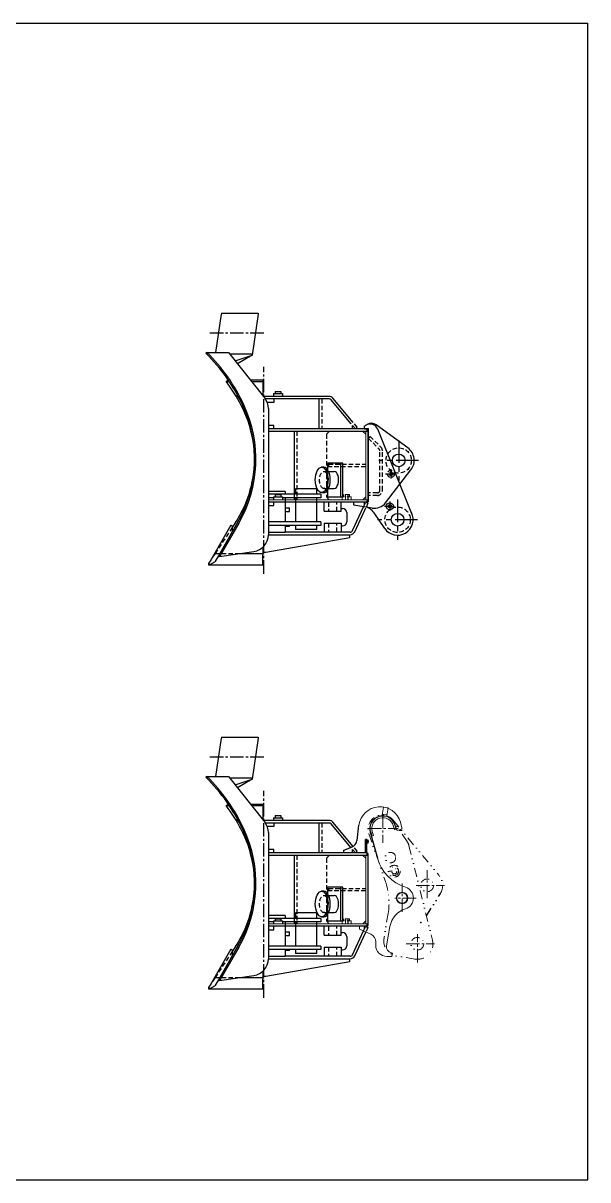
# Model space of a CAD drawing. Header units: millimetres. Extents: x -292 to 292, y -205 to 205.
# Drawn here: x 91.9 to 292, y -205 to 205 of the extents above; entities that cross this region are included whole.
import ezdxf

# ---------------------------------------------------------------- set-up
doc = ezdxf.new("R2010")
doc.units = ezdxf.units.MM
doc.header["$LTSCALE"] = 0.25
doc.header["$PDSIZE"] = 1
for name, pattern in [('CENTER', [50.8, 31.75, -6.35, 6.35, -6.35]), ('CENTER2', [28.575, 19.05, -3.175, 3.175, -3.175]), ('DASHED2', [9.525, 6.35, -3.175]), ('DIVIDE', [31.75, 12.7, -6.35, 0, -6.35, 0, -6.35])]:
    doc.linetypes.add(name, pattern=pattern)
doc.layers.add('Layer0016', color=7, linetype='Continuous')

# ---------------------------------------------------------------- blocks, each defined once
blk = doc.blocks.new('DC_GROUP_ＤＸ７_5')
at = {"layer": 'Layer0016', "color": 3, "linetype": 'DIVIDE', "lineweight": 13}
for p, q in [((219.16, -75.7), (219.63, -72.86)), ((219.63, -72.86), (221.21, -73.13)), ((221.21, -73.13), (220.73, -75.97)), ((219.22, -75.33), (220.8, -75.59)), ((222.97, -77.5), (239.29, -97.09)), ((227.96, -85.1), (223.32, -77.98)), ((214.41, -82.35), (220.27, -99.21)), ((228.62, -86.62), (236.93, -119.99)), ((221.23, -110.56), (219.76, -119.34)), ((230.69, -126.74), (224.28, -125.67))]:
    blk.add_line(p, q, dxfattribs=at)
at = {"layer": 'Layer0016', "color": 2, "linetype": 'CENTER2', "lineweight": 13}
for p, q in [((235.06, -105.2), (235.06, -95.2)), ((231.16, -100.61), (241.16, -100.61)), ((231.6, -127.91), (231.6, -117.91)), ((227.6, -121.32), (237.6, -121.32))]:
    blk.add_line(p, q, dxfattribs=at)
at = {"layer": 'Layer0016', "color": 3, "linetype": 'DIVIDE', "lineweight": 25}
blk.add_line((234.8, -111.44), (239.73, -103.51), dxfattribs=at)
at = {"layer": 'Layer0016', "color": 3, "linetype": 'DIVIDE', "lineweight": 13}
for centre, radius in [((222.03, -90.79), 1.86), ((223.42, -95.59), 2.1), ((223.42, -95.59), 1.5), ((223.42, -95.59), 0.923), ((235.06, -100.61), 2.25), ((231.6, -121.32), 2.25)]:
    blk.add_circle(centre, radius, dxfattribs=at)
for centre, radius, start, end in [((219.13, -80.7), 5, 31.2012, 199.1716), ((223.77, -87.83), 5, 13.9946, 33.0504), ((235.06, -100.61), 5.5, 328.1073, 39.8036), ((198.55, -106.76), 23, 350.5, 19.1716), ((225.19, -120.25), 5.5, 170.5, 260.5), ((231.6, -121.32), 5.5, 260.5, 14.9005)]:
    blk.add_arc(centre, radius, start, end, dxfattribs=at)
at = {"layer": 'Layer0016', "color": 3, "linetype": 'Continuous'}
blk.add_point((232.86, -113.76), dxfattribs=at)
blk = doc.blocks.new('DC_GROUP_ＤＸ７_6')
at = {"layer": 'Layer0016', "color": 4, "linetype": 'DASHED2', "lineweight": 25}
for radius in [0.6, 0.51]:
    blk.add_circle((222.22, 45.23), radius, dxfattribs=at)
blk = doc.blocks.new('DC_GROUP_ＤＸ７_7')
at = {"layer": 'Layer0016', "color": 2, "linetype": 'Continuous', "lineweight": 25}
blk.add_circle((221.82, 33.75), 0.6, dxfattribs=at)
at = {"layer": 'Layer0016', "color": 3, "linetype": 'Continuous', "lineweight": 25}
blk.add_circle((221.82, 33.75), 0.51, dxfattribs=at)

msp = doc.modelspace()

# ---------------------------------------------------------------- linework, layer by layer
at = {"layer": 'Layer0016', "color": 3, "linetype": 'Continuous', "lineweight": 25}
for p, q in [((-292, 205), (292, 205)), ((292, -205), (292, 205)), ((160.167, 88.31), (162.219, 101.85)), ((162.219, 102.17), (162.219, 101.85)), ((162.219, 102.17), (175.219, 102.17)), ((175.219, 101.85), (173.019, 87.33)), ((175.219, 102.17), (175.219, 101.85)), ((156.997, 88.31), (156.681, 87.99)), ((156.997, 88.31), (164.688, 88.31)), ((164.688, 88.31), (177.489, 72.126)), ((165.086, 87.806), (173.091, 87.806)), ((167.055, 85.317), (173.019, 87.33)), ((173.019, 87.33), (167.881, 84.273)), ((163.833, 77.99), (164.554, 78.528)), ((163.833, 77.99), (164.932, 77.99)), ((172.425, 78.528), (176.869, 78.528)), ((172.851, 77.99), (176.869, 77.99)), ((176.869, 78.528), (176.869, 72.91)), ((181.169, 74.487), (183.169, 74.487)), ((181.169, 74.487), (181.169, 73.687)), ((183.169, 74.487), (183.169, 73.687)), ((200.307, 72.687), (177.045, 72.687)), ((200.307, 71.787), (177.738, 71.787)), ((180.669, 70.587), (178.372, 70.587)), ((180.569, 73.687), (183.769, 73.687)), ((180.569, 73.687), (180.569, 72.687)), ((180.669, 71.787), (180.669, 70.587)), ((183.769, 73.687), (183.769, 72.687)), ((196.819, 61.187), (196.819, 71.787)), ((208.011, 63.106), (200.996, 71.466)), ((208.858, 63.497), (201.685, 72.044)), ((178.783, 68.403), (178.783, 23.685)), ((180.669, 62.387), (178.783, 62.387)), ((180.669, 61.187), (180.669, 62.387)), ((212.701, 62.187), (213.752, 62.795)), ((212.701, 62.187), (212.701, 61.187)), ((228.216, 54.428), (217.024, 62.618)), ((214.201, 61.187), (178.783, 61.187)), ((214.201, 60.287), (178.783, 60.287)), ((187.919, 60.287), (187.919, 36.088)), ((212.701, 61.187), (214.201, 61.187)), ((213.667, 61.187), (213.217, 61.187)), ((213.667, 61.187), (213.667, 60.287)), ((214.201, 35.684), (214.201, 61.187)), ((214.201, 61.187), (214.201, 35.384)), ((229.668, 31.05), (217.551, 61.041)), ((174.369, 50.49), (174.369, 50.94)), ((198.443, 47.588), (197.664, 47.588)), ((199.907, 46.908), (199.907, 49.088)), ((205.187, 49.088), (199.907, 49.088)), ((200.107, 46.118), (202.157, 46.118)), ((204.407, 37.088), (204.407, 49.088)), ((205.187, 37.088), (205.187, 49.088)), ((220.342, 34.986), (229.324, 46.631)), ((184.769, 38.99), (178.783, 38.99)), ((197.419, 37.99), (178.783, 37.99)), ((180.569, 37.088), (183.769, 37.088)), ((180.569, 37.088), (180.569, 36.088)), ((181.169, 37.888), (183.169, 37.888)), ((181.169, 37.888), (181.169, 37.088)), ((183.169, 37.888), (183.169, 37.088)), ((183.769, 37.088), (183.769, 36.088)), ((184.769, 38.99), (184.769, 37.99)), ((195.919, 39.99), (188.419, 39.99)), ((188.419, 39.99), (188.419, 37.99)), ((195.919, 37.99), (195.919, 39.99)), ((197.419, 37.99), (197.419, 36.79)), ((197.664, 38.588), (198.443, 38.588)), ((199.907, 37.088), (199.907, 39.268)), ((199.907, 37.088), (205.187, 37.088)), ((200.107, 40.058), (202.157, 40.058)), ((180.569, 36.79), (178.783, 36.79)), ((213.701, 35.184), (178.783, 35.184)), ((178.783, 33.984), (180.669, 33.984)), ((180.669, 33.984), (180.669, 35.184)), ((197.419, 36.79), (183.769, 36.79)), ((184.769, 36.79), (184.769, 28.19)), ((184.769, 33.217), (186.269, 33.217)), ((186.269, 31.941), (186.269, 33.217)), ((188.419, 36.79), (188.419, 28.19)), ((195.919, 28.19), (195.919, 36.79)), ((198.569, 31.988), (198.569, 35.188)), ((204.569, 31.988), (204.569, 35.188)), ((204.569, 32.988), (205.069, 32.988)), ((208.568, 25.108), (212.492, 33.523)), ((209.069, 34.19), (209.069, 35.184)), ((215.561, 33.107), (209.069, 34.19)), ((209.384, 24.727), (213.308, 33.143)), ((213.667, 36.088), (213.667, 35.184)), ((184.769, 31.941), (186.269, 31.941)), ((198.569, 31.988), (204.569, 31.988)), ((206.569, 31.488), (206.569, 28.288)), ((220.019, 25.9), (216.271, 31.418)), ((165.526, 27.096), (157.526, 13.24)), ((167.89, 27.99), (161.092, 16.215)), ((168.28, 27.765), (161.481, 15.99)), ((165.526, 27.096), (165.959, 26.846)), ((167.124, 27.99), (165.959, 26.222)), ((165.959, 26.846), (165.959, 24.646)), ((197.419, 28.19), (178.783, 28.19)), ((197.419, 26.99), (178.783, 26.99)), ((184.769, 26.99), (184.769, 24.49)), ((186.269, 26.59), (184.769, 26.59)), ((186.269, 26.59), (186.269, 26.99)), ((188.419, 26.99), (188.419, 25.49)), ((195.919, 25.49), (188.419, 25.49)), ((195.919, 25.49), (195.919, 26.99)), ((197.419, 28.19), (197.419, 26.99)), ((198.569, 27.788), (204.569, 27.788)), ((198.569, 27.788), (198.569, 24.588)), ((204.569, 27.788), (204.569, 24.588)), ((204.569, 26.788), (205.069, 26.788)), ((177.869, 17.49), (207.602, 22.688)), ((184.769, 24.49), (178.783, 24.49)), ((178.783, 23.688), (207.752, 23.688)), ((207.752, 24.588), (184.769, 24.588)), ((207.602, 22.688), (207.602, 23.688)), ((161.481, 15.99), (173.641, 17.747)), ((168.402, 16.99), (176.869, 16.99)), ((176.869, 19.291), (176.869, 16.54)), ((176.869, 17.49), (177.869, 17.49)), ((176.869, 12.99), (176.869, 16.49)), ((157.959, 12.99), (157.526, 13.24)), ((158.374, 14.708), (157.569, 13.485)), ((157.569, 13.485), (157.569, 12.99)), ((157.569, 12.99), (176.869, 12.99)), ((157.959, 12.99), (159.865, 14.09)), ((161.092, 16.215), (159.865, 14.09)), ((161.481, 15.99), (161.092, 16.215)), ((160.167, -62.002), (162.219, -48.461)), ((162.219, -48.141), (162.219, -48.461)), ((162.219, -48.141), (175.219, -48.141)), ((175.219, -48.461), (173.019, -62.981)), ((175.219, -48.141), (175.219, -48.461)), ((156.997, -62.002), (156.681, -62.322)), ((156.997, -62.002), (164.688, -62.002)), ((164.688, -62.002), (177.489, -78.185)), ((165.086, -62.505), (173.091, -62.505)), ((167.055, -64.994), (173.019, -62.981)), ((173.019, -62.981), (167.881, -66.038)), ((163.833, -72.322), (164.554, -71.783)), ((163.833, -72.322), (164.932, -72.322)), ((172.425, -71.783), (176.869, -71.783)), ((172.851, -72.322), (176.869, -72.322)), ((176.869, -71.783), (176.869, -77.401)), ((200.307, -77.624), (177.045, -77.624)), ((180.569, -76.624), (183.769, -76.624)), ((180.569, -76.624), (180.569, -77.624)), ((181.169, -75.824), (183.169, -75.824)), ((181.169, -75.824), (181.169, -76.624)), ((183.169, -75.824), (183.169, -76.624)), ((183.769, -76.624), (183.769, -77.624)), ((200.307, -78.524), (177.738, -78.524)), ((180.669, -79.724), (178.372, -79.724)), ((178.783, -81.908), (178.783, -126.626)), ((180.669, -78.524), (180.669, -79.724)), ((196.819, -89.124), (196.819, -78.524)), ((208.011, -87.206), (200.996, -78.845)), ((208.858, -86.814), (201.685, -78.267)), ((210.194, -84.684), (210.886, -79.301)), ((214.889, -81.714), (217.478, -91.009)), ((215.024, -81.676), (215.427, -83.121)), ((213.217, -89.124), (213.217, -84.324)), ((213.667, -84.324), (213.217, -84.324)), ((213.667, -89.124), (213.667, -84.324)), ((214.177, -84.546), (213.677, -84.546)), ((214.177, -84.835), (213.677, -84.835)), ((214.177, -85.412), (213.677, -85.412)), ((214.177, -85.701), (213.677, -85.701)), ((214.177, -85.701), (214.177, -84.546)), ((180.669, -87.924), (178.783, -87.924)), ((213.701, -89.124), (178.783, -89.124)), ((214.201, -90.024), (178.783, -90.024)), ((180.669, -89.124), (180.669, -87.924)), ((187.919, -90.024), (187.919, -114.223)), ((205.489, -88.124), (208.244, -87.121)), ((205.489, -89.124), (205.489, -88.124)), ((213.667, -89.124), (213.217, -89.124)), ((213.667, -89.124), (213.667, -90.024)), ((214.201, -114.627), (214.201, -89.624)), ((174.369, -99.822), (174.369, -99.372)), ((199.907, -103.404), (199.907, -101.223)), ((205.187, -101.223), (199.907, -101.223)), ((204.407, -113.223), (204.407, -101.223)), ((205.187, -113.223), (205.187, -101.223)), ((198.443, -102.723), (197.664, -102.723)), ((200.107, -104.193), (202.157, -104.193)), ((195.919, -110.322), (188.419, -110.322)), ((188.419, -110.322), (188.419, -112.322)), ((195.919, -112.322), (195.919, -110.322)), ((200.107, -110.253), (202.157, -110.253)), ((184.769, -111.322), (178.783, -111.322)), ((197.419, -112.322), (178.783, -112.322)), ((180.569, -113.522), (178.783, -113.522)), ((180.569, -113.223), (183.769, -113.223)), ((180.569, -113.223), (180.569, -114.223)), ((181.169, -112.423), (183.169, -112.423)), ((181.169, -112.423), (181.169, -113.223)), ((183.169, -112.423), (183.169, -113.223)), ((183.769, -113.223), (183.769, -114.223)), ((197.419, -113.522), (183.769, -113.522)), ((184.769, -111.322), (184.769, -112.322)), ((184.769, -113.522), (184.769, -122.122)), ((188.419, -113.522), (188.419, -122.122)), ((195.919, -122.122), (195.919, -113.522)), ((197.419, -112.322), (197.419, -113.522)), ((197.664, -111.723), (198.443, -111.723)), ((199.907, -113.223), (199.907, -111.043)), ((199.907, -113.223), (205.187, -113.223)), ((213.667, -114.223), (213.667, -115.127)), ((213.701, -115.127), (178.783, -115.127)), ((178.783, -116.327), (180.669, -116.327)), ((180.669, -116.327), (180.669, -115.127)), ((184.769, -117.094), (186.269, -117.094)), ((184.769, -118.37), (186.269, -118.37)), ((186.269, -118.37), (186.269, -117.094)), ((198.569, -118.323), (198.569, -115.123)), ((198.569, -118.323), (204.569, -118.323)), ((204.569, -118.323), (204.569, -115.123)), ((204.569, -117.323), (205.069, -117.323)), ((206.569, -118.823), (206.569, -122.023)), ((208.568, -125.204), (212.492, -116.788)), ((209.384, -125.584), (213.308, -117.168)), ((167.89, -122.322), (161.092, -134.097)), ((168.28, -122.547), (161.481, -134.322)), ((167.124, -122.322), (165.959, -124.089)), ((197.419, -122.122), (178.783, -122.122)), ((197.419, -122.122), (197.419, -123.322)), ((198.569, -122.523), (204.569, -122.523)), ((198.569, -122.523), (198.569, -125.723)), ((204.569, -122.523), (204.569, -125.723)), ((165.526, -123.215), (157.526, -137.072)), ((165.526, -123.215), (165.959, -123.465)), ((165.959, -123.465), (165.959, -125.665)), ((197.419, -123.322), (178.783, -123.322)), ((184.769, -125.822), (178.783, -125.822)), ((178.783, -126.623), (207.752, -126.623)), ((184.769, -123.322), (184.769, -125.822)), ((186.269, -123.722), (184.769, -123.722)), ((207.752, -125.723), (184.769, -125.723)), ((186.269, -123.722), (186.269, -123.322)), ((188.419, -123.322), (188.419, -124.822)), ((195.919, -124.822), (188.419, -124.822)), ((195.919, -124.822), (195.919, -123.322)), ((204.569, -123.523), (205.069, -123.523)), ((207.602, -127.623), (207.602, -126.623)), ((176.869, -131.021), (176.869, -133.772)), ((177.869, -132.822), (207.602, -127.623)), ((161.092, -134.097), (159.865, -136.222)), ((161.481, -134.322), (161.092, -134.097)), ((161.481, -134.322), (173.641, -132.565)), ((168.402, -133.322), (176.869, -133.322)), ((176.869, -132.822), (177.869, -132.822)), ((176.869, -137.322), (176.869, -133.822)), ((157.959, -137.322), (157.526, -137.072)), ((158.374, -135.604), (157.569, -136.826)), ((157.569, -136.826), (157.569, -137.322)), ((157.569, -137.322), (176.869, -137.322)), ((157.959, -137.322), (159.865, -136.222)), ((-292, -205), (292, -205))]:
    msp.add_line(p, q, dxfattribs=at)
at = {"layer": 'Layer0016', "color": 2, "linetype": 'CENTER2', "lineweight": 25}
for p, q in [((158.09, 95.25), (177.845, 95.25)), ((177.169, 9.862), (177.169, 83.176)), ((158.09, -55.061), (177.845, -55.061)), ((177.169, -140.449), (177.169, -67.135)), ((214.411, -85.124), (212.944, -85.124))]:
    msp.add_line(p, q, dxfattribs=at)
at = {"layer": 'Layer0016', "color": 2, "linetype": 'DASHED2', "lineweight": 25}
for p, q in [((165.095, 78.555), (165.095, 78.554)), ((165.095, -71.756), (165.095, -71.758))]:
    msp.add_line(p, q, dxfattribs=at)
at = {"layer": 'Layer0016', "color": 4, "linetype": 'DASHED2', "lineweight": 25}
for p, q in [((197.719, 71.787), (197.719, 61.187)), ((209.621, 61.187), (208.011, 63.106)), ((208.621, 61.187), (208.621, 62.379)), ((210.31, 61.766), (208.858, 63.497)), ((210.31, 61.766), (209.621, 61.187)), ((188.826, 60.287), (188.826, 36.088)), ((200.357, 60.287), (199.357, 59.287)), ((199.357, 59.287), (199.357, 37.088)), ((212.267, 60.287), (213.267, 59.287)), ((214.201, 57.887), (214.837, 58.524)), ((214.201, 57.887), (218.037, 54.051)), ((214.837, 58.524), (218.674, 54.687)), ((218.301, 39.388), (218.301, 53.415)), ((219.201, 39.388), (219.201, 53.415)), ((198.443, 46.118), (200.107, 46.118)), ((199.907, 39.268), (199.907, 46.908)), ((200.107, 48.638), (213.267, 48.638)), ((200.107, 48.638), (200.107, 47.738)), ((213.267, 47.738), (200.107, 47.738)), ((205.187, 49.088), (205.067, 49.088)), ((198.443, 40.058), (200.107, 40.058)), ((199.357, 37.088), (200.357, 36.088)), ((205.067, 37.088), (205.187, 37.088)), ((217.401, 38.488), (214.201, 38.488)), ((217.401, 37.588), (214.201, 37.588)), ((200.067, 35.184), (200.067, 31.988)), ((203.075, 31.986), (203.075, 35.184)), ((212.492, 33.523), (213.267, 35.184)), ((212.8, 34.184), (212.8, 35.184)), ((213.267, 35.184), (214.082, 34.804)), ((214.082, 34.804), (213.308, 33.143)), ((165.959, 26.222), (159.877, 16.99)), ((200.075, 27.807), (200.075, 24.588)), ((203.067, 24.588), (203.067, 27.788)), ((159.877, 16.99), (158.374, 14.708)), ((159.877, 16.99), (168.402, 16.99)), ((197.719, -78.524), (197.719, -89.124)), ((213.667, -84.724), (213.217, -84.724)), ((213.667, -85.524), (213.217, -85.524)), ((188.826, -90.024), (188.826, -114.223)), ((200.357, -90.024), (199.357, -91.024)), ((209.621, -89.124), (208.011, -87.206)), ((208.621, -89.124), (208.621, -87.932)), ((210.31, -88.545), (208.858, -86.814)), ((210.31, -88.545), (209.621, -89.124)), ((212.267, -90.024), (213.267, -91.024)), ((199.357, -91.024), (199.357, -113.223)), ((200.107, -101.673), (213.267, -101.673)), ((200.107, -101.673), (200.107, -102.573)), ((205.187, -101.223), (205.067, -101.223)), ((198.443, -104.193), (200.107, -104.193)), ((199.907, -111.043), (199.907, -103.404)), ((213.267, -102.573), (200.107, -102.573)), ((198.443, -110.253), (200.107, -110.253)), ((199.357, -113.223), (200.357, -114.223)), ((205.067, -113.223), (205.187, -113.223)), ((200.067, -115.127), (200.067, -118.323)), ((203.075, -118.325), (203.075, -115.127)), ((212.492, -116.788), (213.267, -115.127)), ((212.8, -116.127), (212.8, -115.127)), ((213.267, -115.127), (214.082, -115.507)), ((214.082, -115.507), (213.308, -117.168)), ((200.075, -122.504), (200.075, -125.723)), ((203.067, -125.723), (203.067, -122.523)), ((165.959, -124.089), (159.877, -133.322)), ((159.877, -133.322), (158.374, -135.604)), ((159.877, -133.322), (168.402, -133.322))]:
    msp.add_line(p, q, dxfattribs=at)
at = {"layer": 'Layer0016', "color": 3, "linetype": 'Continuous', "lineweight": 13}
for p, q in [((213.267, 36.088), (213.267, 60.287)), ((214.201, 36.088), (178.783, 36.088)), ((215.602, -81.515), (216.005, -82.96)), ((223.039, -79.444), (223.442, -80.89)), ((223.442, -80.89), (224.02, -80.729)), ((224.02, -80.729), (223.617, -79.284)), ((223.752, -79.246), (224.169, -80.744)), ((224.785, -81.091), (225.749, -80.823)), ((226.096, -80.207), (225.55, -78.246)), ((215.427, -83.121), (216.005, -82.96)), ((213.267, -114.223), (213.267, -90.024)), ((214.201, -114.223), (178.783, -114.223)), ((211.067, -115.127), (211.067, -116.094)), ((211.067, -116.094), (215.085, -117.967)), ((221.861, -115.163), (220.656, -121.992)), ((216.817, -121.775), (216.817, -120.686)), ((220.817, -125.775), (222.528, -125.775)), ((222.441, -124.541), (222.736, -124.593)), ((222.736, -124.593), (222.528, -125.775))]:
    msp.add_line(p, q, dxfattribs=at)
at = {"layer": 'Layer0016', "color": 2, "linetype": 'CENTER', "lineweight": 25}
for p, q in [((224.969, 57.096), (224.969, 42.883)), ((232.03, 49.99), (217.908, 49.99)), ((220.347, 45.226), (223.854, 45.226)), ((222.219, 46.948), (222.219, 43.619)), ((219.947, 33.753), (223.454, 33.753)), ((221.819, 35.474), (221.819, 32.146)), ((224.569, 36.096), (224.569, 21.883)), ((231.675, 28.99), (217.463, 28.99))]:
    msp.add_line(p, q, dxfattribs=at)
at = {"layer": 'Layer0016', "color": 4, "linetype": 'DASHED2', "lineweight": 13}
for p, q in [((204.963, 37.084), (204.963, 36.084)), ((208.163, 37.084), (204.963, 37.084)), ((207.577, 37.884), (205.577, 37.884)), ((205.577, 37.884), (205.577, 37.084)), ((206.077, 37.884), (206.077, 36.084)), ((206.177, 37.884), (206.177, 36.084)), ((206.977, 37.884), (206.977, 36.084)), ((207.077, 37.884), (207.077, 36.084)), ((207.577, 37.884), (207.577, 37.084)), ((208.163, 37.084), (208.163, 36.084)), ((213.267, 37.088), (212.267, 36.088)), ((204.963, -113.227), (204.963, -114.227)), ((208.163, -113.227), (204.963, -113.227)), ((207.577, -112.427), (205.577, -112.427)), ((205.577, -112.427), (205.577, -113.227)), ((206.077, -112.427), (206.077, -114.227)), ((206.177, -112.427), (206.177, -114.227)), ((206.977, -112.427), (206.977, -114.227)), ((207.077, -112.427), (207.077, -114.227)), ((207.577, -112.427), (207.577, -113.227)), ((208.163, -113.227), (208.163, -114.227)), ((213.267, -113.223), (212.267, -114.223))]:
    msp.add_line(p, q, dxfattribs=at)
at = {"layer": 'Layer0016', "color": 2, "linetype": 'CENTER2', "lineweight": 13}
for p, q in [((219.321, -75.554), (219.321, -85.554)), ((214.084, -80.48), (224.754, -80.48)), ((226.175, -110.036), (226.175, -99.95)), ((231.171, -105.094), (223.631, -105.094))]:
    msp.add_line(p, q, dxfattribs=at)
at = {"layer": 'Layer0016', "color": 4, "linetype": 'DASHED2', "lineweight": 25}
for centre, radius in [((224.969, 49.99), 4.5), ((222.219, 45.226), 1.25), ((224.569, 28.99), 4.5)]:
    msp.add_circle(centre, radius, dxfattribs=at)
at = {"layer": 'Layer0016', "color": 3, "linetype": 'Continuous', "lineweight": 25}
for centre, radius in [((224.969, 49.99), 2.25), ((221.819, 33.753), 1.25), ((224.569, 28.99), 2.25)]:
    msp.add_circle(centre, radius, dxfattribs=at)
at = {"layer": 'Layer0016', "color": 3, "linetype": 'Continuous', "lineweight": 13}
for radius in [2.05, 2.05, 1.85, 1.85]:
    msp.add_circle((226.175, -105.094), radius, dxfattribs=at)
at = {"layer": 'Layer0016', "color": 3, "linetype": 'Continuous', "lineweight": 25}
for centre, radius, start, end in [((111.695, 42.467), 64, 24.97497, 45.33954), ((111.695, 42.467), 64.45, 24.97497, 45.33954), ((112.867, 39.944), 63.6, 27.68095, 36.74077), ((172.783, 68.403), 6, 0, 38.34342), ((200.307, 70.887), 1.8, 40, 90), ((200.307, 70.887), 0.9, 40, 90), ((128.919, 50.49), 45, 330, 24.97497), ((128.919, 50.49), 45.45, 330, 24.97497), ((132.969, 50.49), 40.9, 10.56635, 27.68095), ((214.769, 59.918), 3, 22, 120), ((215.252, 60.197), 3, 53.80766, 120), ((132.969, 50.49), 40.9, 349.43365, 10.56635), ((224.969, 49.99), 5.5, 322.35761, 53.80766), ((132.969, 50.49), 40.9, 326.6246, 349.43365), ((205.069, 31.488), 1.5, 0, 90), ((212.135, 28.61), 5, 34.17734, 80.53768), ((213.701, 35.684), 0.5, 270, 0), ((216.383, 38.039), 5, 260.53768, 322.35761), ((224.569, 28.99), 5.5, 214.17734, 27.33171), ((205.069, 28.288), 1.5, 270, 0), ((207.752, 25.488), 0.9, 270, 335), ((207.752, 25.488), 1.8, 270, 335), ((172.783, 23.685), 6, 278.22178, 0), ((111.695, -107.844), 64, 24.97497, 45.33954), ((111.695, -107.844), 64.45, 24.97497, 45.33954), ((112.867, -110.367), 63.6, 27.68095, 36.74077), ((200.307, -79.424), 1.8, 40, 90), ((128.919, -99.822), 45, 330, 24.97497), ((128.919, -99.822), 45.45, 330, 24.97497), ((132.969, -99.822), 40.9, 10.56635, 27.68095), ((172.783, -81.908), 6, 0, 38.34342), ((200.307, -79.424), 0.9, 40, 90), ((207.218, -84.302), 3, 290, 352.67185), ((213.701, -89.624), 0.5, 0, 90), ((132.969, -99.822), 40.9, 349.43365, 10.56635), ((132.969, -99.822), 40.9, 326.6246, 349.43365), ((213.701, -114.627), 0.5, 270, 0), ((205.069, -118.823), 1.5, 0, 90), ((205.069, -122.023), 1.5, 270, 0), ((172.783, -126.626), 6, 278.22178, 0), ((207.752, -124.823), 0.9, 270, 335), ((207.752, -124.823), 1.8, 270, 335)]:
    msp.add_arc(centre, radius, start, end, dxfattribs=at)
at = {"layer": 'Layer0016', "color": 4, "linetype": 'DASHED2', "lineweight": 25}
for centre, radius, start, end in [((217.401, 53.415), 0.9, 0, 45), ((217.401, 53.415), 1.8, 0, 45), ((217.401, 39.388), 0.9, 270, 0), ((217.401, 39.388), 1.8, 270, 0)]:
    msp.add_arc(centre, radius, start, end, dxfattribs=at)
at = {"layer": 'Layer0016', "color": 3, "linetype": 'Continuous', "lineweight": 13}
for centre, radius, start, end in [((218.325, -80.258), 7.5, 15.55998, 172.67289), ((219.321, -80.48), 4.6, 15.55998, 195.55962), ((219.321, -80.48), 4.46, 15.55997, 195.55997), ((219.321, -80.48), 3.86, 15.55997, 195.55997), ((224.651, -80.61), 0.5, 195.55998, 285.55998), ((225.614, -80.342), 0.5, 285.55998, 15.55998), ((231.928, -86.986), 15, 195.55997, 252.37333), ((226.175, -105.094), 4, 287.27963, 72.37333), ((229.739, -116.552), 8, 107.27963, 170.00002), ((213.817, -120.686), 3, 0, 65), ((220.817, -121.775), 4, 180, 270), ((222.823, -122.374), 2.2, 170.00002, 260.00002)]:
    msp.add_arc(centre, radius, start, end, dxfattribs=at)
at = {"layer": 'Layer0016', "color": 3, "linetype": 'Continuous', "lineweight": 25}
for centre in [(197.664, 43.088), (197.664, -107.223)]:
    msp.add_ellipse(centre, major_axis=(0, 4.5), ratio=0.5, dxfattribs=at)
at = {"layer": 'Layer0016', "color": 4, "linetype": 'DASHED2', "lineweight": 25}
for centre in [(198.443, 43.088), (198.443, -107.223)]:
    msp.add_ellipse(centre, major_axis=(0, -3.03), ratio=0.4991749, dxfattribs=at)
at = {"layer": 'Layer0016', "color": 3, "linetype": 'Continuous', "lineweight": 25}
for centre, major_axis, ratio, start_param, end_param in [((198.443, 43.088), (0, 4.5), 0.5, 3.1415927, 6.2831853), ((202.157, 43.088), (0, -3.03), 0.4991749, 0, 3.1415927), ((198.443, -107.223), (0, 4.5), 0.5, 3.1415927, 6.2831853), ((202.157, -107.223), (0, -3.03), 0.4991749, 0, 3.1415927)]:
    msp.add_ellipse(centre, major_axis=major_axis, ratio=ratio, start_param=start_param, end_param=end_param, dxfattribs=at)
at = {"layer": 'Layer0016', "color": 3, "linetype": 'Continuous'}
msp.add_point((214.201, 61.187), dxfattribs=at)

# ---------------------------------------------------------------- block references
at = {"layer": 'Layer0016', "linetype": 'Continuous'}
for name in ['DC_GROUP_ＤＸ７_6', 'DC_GROUP_ＤＸ７_7', 'DC_GROUP_ＤＸ７_5']:
    msp.add_blockref(name, (0, 0), dxfattribs=at)

doc.saveas('drawing.dxf')
